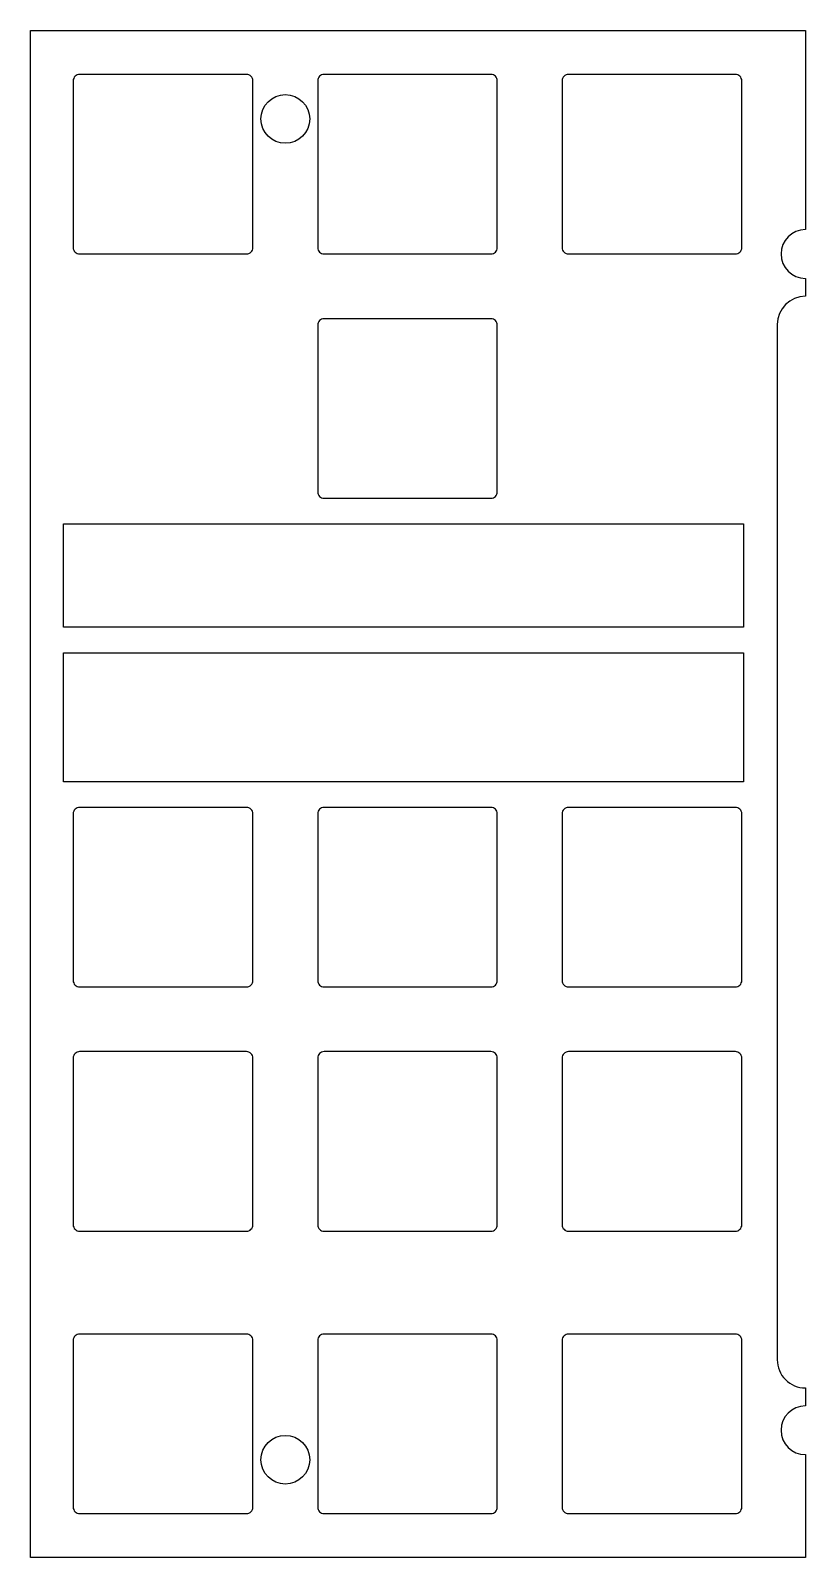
# Model space of a CAD drawing. Header units: millimetres. Extents: x -349 to -288, y 1 to 120.
import ezdxf

# ---------------------------------------------------------------- set-up
doc = ezdxf.new("R2010")
doc.units = ezdxf.units.MM
doc.layers.get('0').update_dxf_attribs({"linetype": 'CONTINUOUS'})

msp = doc.modelspace()

# ---------------------------------------------------------------- linework, layer by layer
for points in [[(-288.18, 104.44, 1), (-288.18, 100.64), (-288.18, 99.24, 0.414211), (-290.38, 97.04), (-290.38, 16.32, 0.414214), (-288.18, 14.12), (-288.18, 12.72, 1), (-288.18, 8.92), (-288.18, 0.9), (-348.56, 0.9), (-348.56, 119.96), (-288.18, 119.96)], [(-331.74, 102.54, 0.414214), (-331.24, 103.04), (-331.24, 116.04, 0.414214), (-331.74, 116.54), (-344.74, 116.54, 0.414214), (-345.24, 116.04), (-345.24, 103.04, 0.414214), (-344.74, 102.54)], [(-312.69, 102.54, 0.414214), (-312.19, 103.04), (-312.19, 116.04, 0.414214), (-312.69, 116.54), (-325.69, 116.54, 0.414214), (-326.19, 116.04), (-326.19, 103.04, 0.414214), (-325.69, 102.54)], [(-293.64, 102.54, 0.414214), (-293.14, 103.04), (-293.14, 116.04, 0.414214), (-293.64, 116.54), (-306.64, 116.54, 0.414214), (-307.14, 116.04), (-307.14, 103.04, 0.414214), (-306.64, 102.54)], [(-312.69, 83.49, 0.414214), (-312.19, 83.99), (-312.19, 96.99, 0.414214), (-312.69, 97.49), (-325.69, 97.49, 0.414214), (-326.19, 96.99), (-326.19, 83.99, 0.414214), (-325.69, 83.49)], [(-331.74, 45.39, 0.414214), (-331.24, 45.89), (-331.24, 58.89, 0.414214), (-331.74, 59.39), (-344.74, 59.39, 0.414214), (-345.24, 58.89), (-345.24, 45.89, 0.414214), (-344.74, 45.39)], [(-312.69, 45.39, 0.414214), (-312.19, 45.89), (-312.19, 58.89, 0.414214), (-312.69, 59.39), (-325.69, 59.39, 0.414214), (-326.19, 58.89), (-326.19, 45.89, 0.414214), (-325.69, 45.39)], [(-293.64, 45.39, 0.414214), (-293.14, 45.89), (-293.14, 58.89, 0.414214), (-293.64, 59.39), (-306.64, 59.39, 0.414214), (-307.14, 58.89), (-307.14, 45.89, 0.414214), (-306.64, 45.39)], [(-331.74, 26.34, 0.414214), (-331.24, 26.84), (-331.24, 39.84, 0.414214), (-331.74, 40.34), (-344.74, 40.34, 0.414214), (-345.24, 39.84), (-345.24, 26.84, 0.414214), (-344.74, 26.34)], [(-312.69, 26.34, 0.414214), (-312.19, 26.84), (-312.19, 39.84, 0.414214), (-312.69, 40.34), (-325.69, 40.34, 0.414214), (-326.19, 39.84), (-326.19, 26.84, 0.414214), (-325.69, 26.34)], [(-293.64, 26.34, 0.414214), (-293.14, 26.84), (-293.14, 39.84, 0.414214), (-293.64, 40.34), (-306.64, 40.34, 0.414214), (-307.14, 39.84), (-307.14, 26.84, 0.414214), (-306.64, 26.34)], [(-331.74, 4.32, 0.414214), (-331.24, 4.82), (-331.24, 17.83, 0.414214), (-331.74, 18.32), (-344.74, 18.32, 0.414214), (-345.24, 17.83), (-345.24, 4.82, 0.414214), (-344.74, 4.32)], [(-312.69, 4.32, 0.414214), (-312.19, 4.82), (-312.19, 17.83, 0.414214), (-312.69, 18.32), (-325.69, 18.32, 0.414214), (-326.19, 17.83), (-326.19, 4.82, 0.414214), (-325.69, 4.32)], [(-293.64, 4.32, 0.414214), (-293.14, 4.82), (-293.14, 17.83, 0.414214), (-293.64, 18.32), (-306.64, 18.32, 0.414214), (-307.14, 17.83), (-307.14, 4.82, 0.414214), (-306.64, 4.32)]]:
    msp.add_lwpolyline(points, format="xyb", close=True)
for points in [[(-346, 73.44), (-346, 81.49), (-293, 81.49), (-293, 73.44)], [(-346, 71.44), (-293, 71.44), (-293, 61.39), (-346, 61.39)]]:
    msp.add_lwpolyline(points, close=True)
for centre in [(-328.71, 113.07), (-328.71, 8.52)]:
    msp.add_circle(centre, 1.9)

doc.saveas('drawing.dxf')
